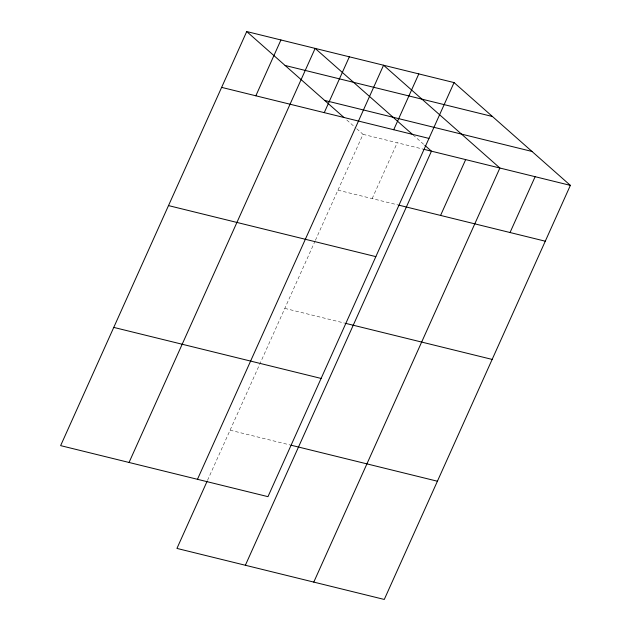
<?xml version="1.0" encoding="UTF-8"?>
<svg xmlns="http://www.w3.org/2000/svg" width="631" height="631" viewBox="0 0 631 631"><rect width="100%" height="100%" fill="white"/><g stroke="black" fill="none" stroke-linecap="round" stroke-linejoin="round"><path stroke-width="0.47" stroke-dasharray="3.15 2.37" d="M207.528 480.349L315.003 241.216M315.405 240.316L363.03 134.34L354.914 127.162M372.156 198.584L397.246 142.764M363.03 134.34L422.904 149.074M337.948 190.168L397.814 204.901M284.81 308.385L344.684 323.127M230.07 430.192L289.937 444.926M413.005 134.876L424.071 144.657M346.798 119.993L354.172 126.516"/><path stroke-width="0.95" d="M246.721 31.55L60.631 445.628L267.97 496.66L454.06 82.582L246.721 31.55L343.84 117.382M255.847 95.794L280.929 39.974M129.047 462.468L315.145 48.39L412.264 134.222M324.263 112.633L349.353 56.814M197.471 479.308L383.561 65.23L499.878 168.02L313.781 582.097M207.126 481.24L176.94 548.418L384.279 599.45L570.369 185.372L454.06 82.582M393.72 129.734L418.81 73.906M245.364 565.258L431.454 151.18L424.813 145.311M440.58 215.423L465.662 159.604M510.037 232.523L535.127 176.696M285.102 65.474L492.44 116.506M324.649 100.416L531.988 151.456M221.631 87.378L428.97 138.41M423.851 149.31L570.369 185.372M398.76 205.138L545.287 241.2M168.501 205.596L375.839 256.628M345.63 323.356L492.148 359.418M113.761 327.402L321.1 378.434M290.891 445.163L437.409 481.224"/></g></svg>
